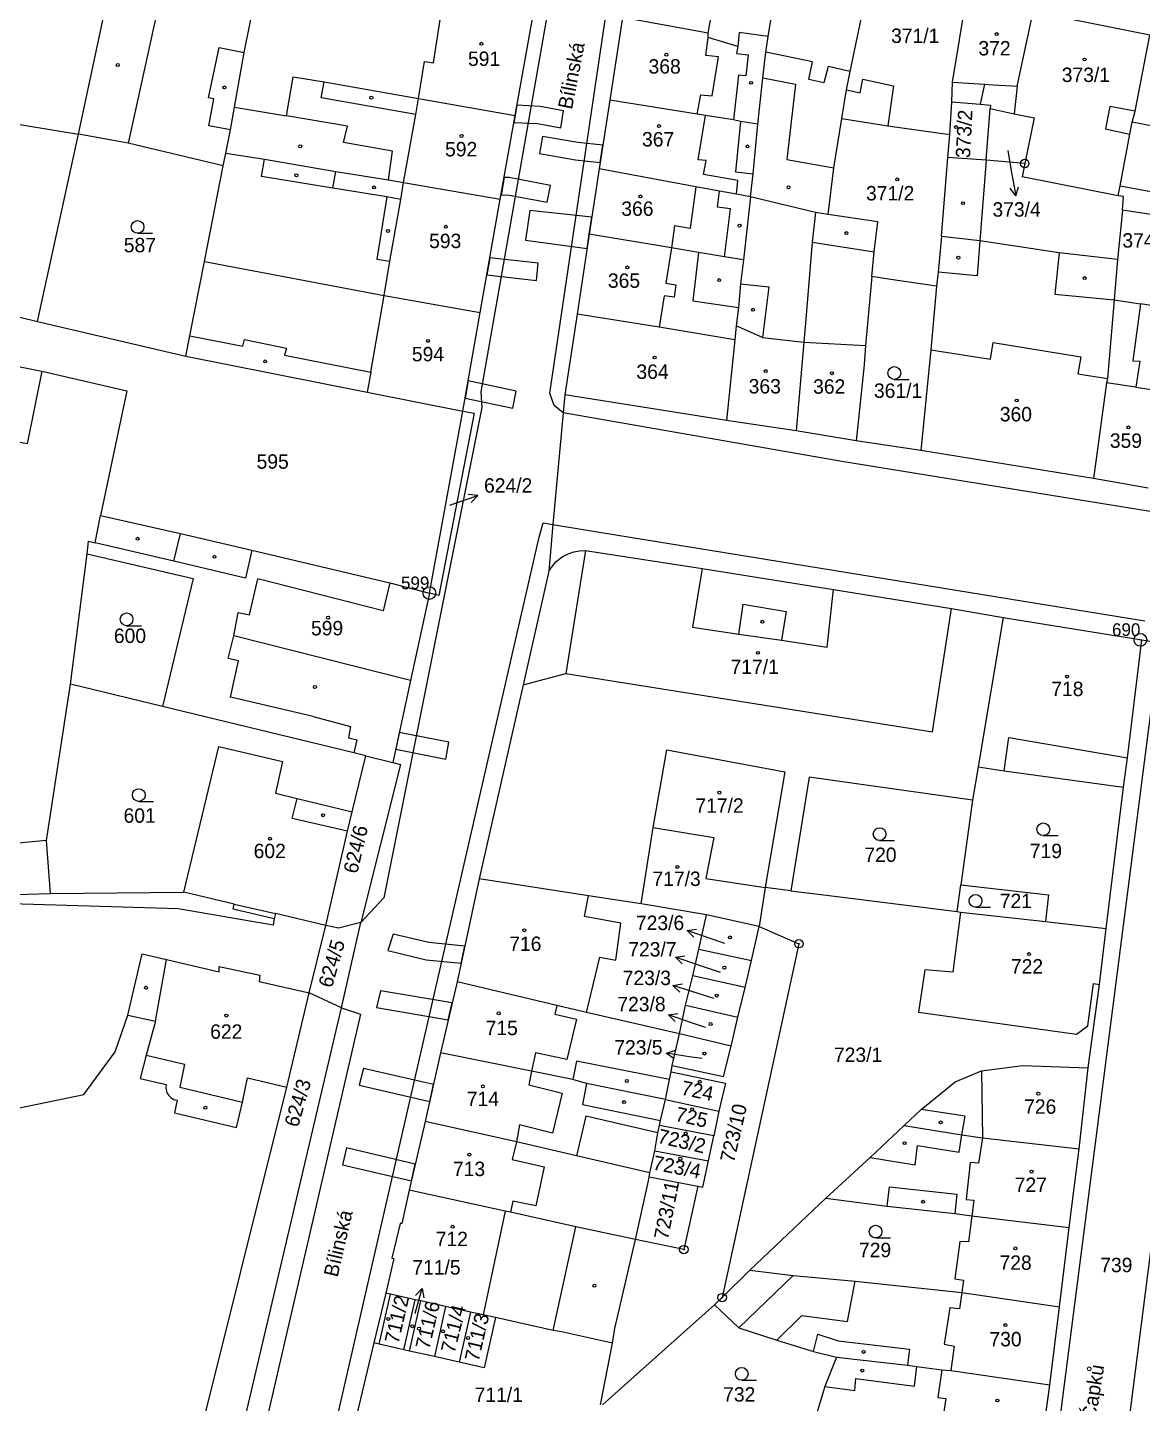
# Model space of a CAD drawing. Extents: x -784124 to -780570, y -980818 to -976926.
# Drawn here: x -782063.3 to -781931.9, y -979933.2 to -979771 of the extents above; entities that cross this region are included whole.
import ezdxf
from ezdxf.enums import TextEntityAlignment as Align

# ---------------------------------------------------------------- set-up
doc = ezdxf.new("R2010")
doc.units = 0
doc.header["$LTSCALE"] = 3.138375
doc.header["$MEASUREMENT"] = 0
doc.linetypes.add('0_051C', pattern=[0])
for name, color, linetype in [('1008', 1, 'CONTINUOUS'), ('101', 1, 'CONTINUOUS'), ('1016', 1, 'CONTINUOUS'), ('1029', 1, 'CONTINUOUS'), ('105', 1, 'CONTINUOUS'), ('18', 1, 'CONTINUOUS'), ('21800', 1, 'CONTINUOUS'), ('21900', 1, 'CONTINUOUS'), ('21999', 1, 'CONTINUOUS'), ('23700', 1, 'CONTINUOUS'), ('304', 1, 'CONTINUOUS'), ('402', 1, 'CONTINUOUS'), ('404', 1, 'CONTINUOUS')]:
    doc.layers.add(name, color=color, linetype=linetype)

# ---------------------------------------------------------------- blocks, each defined once
blk = doc.blocks.new('4_02$0')
at = {"layer": '404', "color": 255, "linetype": 'Continuous'}
blk.add_circle((-0.01, 0), 0.175, dxfattribs=at)
blk = doc.blocks.new('1029$1')
at = {"layer": '1029', "color": 6, "linetype": 'Continuous'}
for p, q in [((0, 3), (-0.5, 2)), ((0, 0), (0, 3)), ((0, 3), (0.5, 2))]:
    blk.add_line(p, q, dxfattribs=at)
blk = doc.blocks.new('3_04$3')
at = {"layer": '304', "color": 255, "linetype": 'Continuous'}
blk.add_line((0.01, 0), (1.76, 0), dxfattribs=at)
blk.add_circle((0.01, 0.75), 0.75, dxfattribs=at)
blk = doc.blocks.new('1_01$18')
at = {"layer": '101', "color": 3, "linetype": 'Continuous'}
for radius in [0.75, 0.03]:
    blk.add_circle((0, 0), radius, dxfattribs=at)
blk = doc.blocks.new('1_05$19')
at = {"layer": '105', "color": 3, "linetype": 'Continuous'}
for radius in [0.5, 0.0303]:
    blk.add_circle((0, 0), radius, dxfattribs=at)

msp = doc.modelspace()

# ---------------------------------------------------------------- linework, layer by layer
at = {"layer": '1029', "color": 255, "linetype": 'Continuous'}
for p, q in [((-781947.73, -979785.51), (-781947.32, -979787.92)), ((-782013.49, -979827.33), (-782013.04, -979827.18)), ((-781981.07, -979879), (-781982.68, -979878.43)), ((-781981.61, -979882.41), (-781984.05, -979881.58)), ((-781982.39, -979885.48), (-781984.34, -979884.85)), ((-781983.35, -979888.9), (-781984.89, -979888.37)), ((-781983.77, -979892.56), (-781985.01, -979892.37)), ((-782017.6, -979922.58), (-782017.59, -979922.54))]:
    msp.add_line(p, q, dxfattribs=at)
at = {"layer": '21800', "color": 255, "linetype": 'Continuous'}
for p, q in [((-781999.33, -979754.08), (-782009.83, -979813.95)), ((-782001.69, -979814.11), (-781993.51, -979758.87)), ((-782047.63, -979767.46), (-782051.4, -979784.67)), ((-782015.42, -979775.19), (-782014.27, -979767.79)), ((-781983.03, -979771.7), (-781982.42, -979768.2)), ((-782041.93, -979779.32), (-782040.67, -979773.4)), ((-782040.67, -979773.4), (-782037.73, -979773.99)), ((-781983.31, -979774.32), (-781983.03, -979772.2)), ((-781979.54, -979773.26), (-781979.71, -979774.09)), ((-782017.19, -979779.41), (-782016.47, -979775.03)), ((-782016.47, -979775.03), (-782015.42, -979775.19)), ((-781981.83, -979774.49), (-781983.31, -979774.32)), ((-781982.58, -979779.07), (-781981.83, -979774.49)), ((-781979.71, -979774.09), (-781978.32, -979774.26)), ((-781978.32, -979774.26), (-781978.61, -979776.72)), ((-781970.76, -979775.06), (-781976.25, -979773.92)), ((-781971.19, -979777.16), (-781970.76, -979775.06)), ((-781979.48, -979776.65), (-781980.07, -979781.9)), ((-781978.61, -979776.72), (-781979.48, -979776.65)), ((-781976.61, -979776.95), (-781972.75, -979777.71)), ((-781968.91, -979775.63), (-781969.4, -979777.55)), ((-781966.33, -979776.21), (-781968.91, -979775.63)), ((-782028.66, -979779.31), (-782028.3, -979777.43)), ((-781972.75, -979777.71), (-781973.79, -979786.57)), ((-781969.4, -979777.55), (-781971.19, -979777.16)), ((-781966.76, -979778.38), (-781965.14, -979778.73)), ((-781965.14, -979778.73), (-781964.8, -979777.11)), ((-781964.8, -979777.11), (-781961.19, -979777.89)), ((-781961.19, -979777.89), (-781961.86, -979782.61)), ((-781950.48, -979777.72), (-781950.99, -979780.08)), ((-782041.29, -979779.45), (-782041.93, -979779.32)), ((-782041.89, -979782.6), (-782041.29, -979779.45)), ((-782017.49, -979781.29), (-782028.66, -979779.31)), ((-782017.49, -979781.29), (-782017.19, -979779.41)), ((-781984.35, -979781.23), (-781983.92, -979778.96)), ((-781983.92, -979778.96), (-781982.58, -979779.07)), ((-781954.34, -979779.78), (-781950.99, -979780.08)), ((-781950.99, -979780.08), (-781949.79, -979780.19)), ((-781949.79, -979780.19), (-781949.82, -979780.59)), ((-782025.53, -979782.66), (-782032.75, -979781.45)), ((-782018.95, -979789.31), (-782017.49, -979781.29)), ((-781984.22, -979786.62), (-781983.34, -979781.4)), ((-781935.71, -979780.33), (-781936.24, -979782.96)), ((-781932.74, -979780.89), (-781935.71, -979780.33)), ((-782039.35, -979783.07), (-782041.89, -979782.6)), ((-782026, -979784.6), (-782025.53, -979782.66)), ((-781979.22, -979782.09), (-781979.82, -979788.04)), ((-781936.24, -979782.96), (-781933.35, -979783.6)), ((-781929.43, -979782.91), (-781933.06, -979782.19)), ((-782020.24, -979785.59), (-782026, -979784.6)), ((-782035.68, -979788.57), (-782035.33, -979786.55)), ((-782020.72, -979788.98), (-782020.24, -979785.59)), ((-781983.3, -979786.71), (-781984.22, -979786.62)), ((-781983.58, -979788.35), (-781983.3, -979786.71)), ((-781973.79, -979786.57), (-781968.23, -979787.57)), ((-781950.3, -979786.68), (-781951.04, -979796.16)), ((-782027.29, -979789.97), (-782026.94, -979787.98)), ((-781979.82, -979788.04), (-781977.76, -979788.27)), ((-781945.74, -979787.05), (-781946.06, -979788.61)), ((-782027.29, -979789.97), (-782035.68, -979788.57)), ((-782019.27, -979791.28), (-782018.95, -979789.31)), ((-781984.48, -979789.81), (-781985.17, -979794.71)), ((-781979.54, -979789.05), (-781983.58, -979788.35)), ((-781979.69, -979790.68), (-781979.54, -979789.05)), ((-781934.73, -979790.85), (-781946.06, -979788.61)), ((-782020.9, -979791), (-782027.29, -979789.97)), ((-782020.9, -979791), (-782022.1, -979798.32)), ((-782019.27, -979791.28), (-782020.9, -979791)), ((-782020.54, -979798.57), (-782019.27, -979791.28)), ((-781981.96, -979792.2), (-781981.7, -979790.32)), ((-781980.41, -979792.38), (-781981.96, -979792.2)), ((-781981.12, -979798.05), (-781980.41, -979792.38)), ((-781987.01, -979794.39), (-781987.37, -979797.01)), ((-781985.17, -979794.71), (-781987.01, -979794.39)), ((-781970.77, -979796.34), (-781963.47, -979797.46)), ((-781951.04, -979796.16), (-781951.34, -979800.3)), ((-781987.37, -979797.01), (-781988.05, -979801.17)), ((-781984.17, -979797.53), (-781984.87, -979803.23)), ((-781941.7, -979797.58), (-781942.19, -979802.44)), ((-782022.1, -979798.32), (-782020.54, -979798.57)), ((-782021.24, -979802.62), (-782020.54, -979798.57)), ((-781988.05, -979801.17), (-781986.85, -979801.34)), ((-781979.25, -979801.25), (-781975.89, -979801.59)), ((-781951.34, -979800.3), (-781955.94, -979799.85)), ((-782022.79, -979811.66), (-782021.24, -979802.62)), ((-781988.25, -979802.64), (-781988.8, -979806.36)), ((-781987.07, -979802.8), (-781988.25, -979802.64)), ((-781986.85, -979801.34), (-781987.07, -979802.8)), ((-781975.89, -979801.59), (-781976.63, -979807.56)), ((-781942.19, -979802.44), (-781935.19, -979803.12)), ((-781984.87, -979803.23), (-781979.49, -979804.02)), ((-781935.19, -979803.12), (-781932.09, -979803.6)), ((-781932.09, -979803.6), (-781932.99, -979810.3)), ((-781928.24, -979804.21), (-781932.09, -979803.6)), ((-782044.14, -979807.38), (-782037.87, -979808.6)), ((-781976.63, -979807.56), (-781979.75, -979806.2)), ((-781976.63, -979807.56), (-781971.79, -979808.11)), ((-782037.87, -979808.6), (-782037.69, -979807.8)), ((-782037.69, -979807.8), (-782032.72, -979808.81)), ((-782032.72, -979808.81), (-782032.97, -979809.63)), ((-781971.79, -979808.11), (-781964.52, -979808.51)), ((-781956.81, -979809.03), (-781949.77, -979810.11)), ((-781949.77, -979810.11), (-781949.46, -979808.16)), ((-781949.46, -979808.16), (-781939.11, -979809.85)), ((-782032.97, -979809.63), (-782022.79, -979811.66)), ((-781939.11, -979809.85), (-781939.47, -979811.86)), ((-781932.99, -979810.3), (-781932.19, -979810.35)), ((-781932.19, -979810.35), (-781932.66, -979813.42)), ((-782061.58, -979811.52), (-782051.55, -979813.84)), ((-782022.79, -979811.66), (-782023.22, -979814.02)), ((-781939.47, -979811.86), (-781936, -979812.41)), ((-782051.55, -979813.84), (-782054.64, -979828.55)), ((-782009.83, -979813.95), (-782009.73, -979815.81)), ((-782001.21, -979815.58), (-782001.69, -979814.11)), ((-781932.66, -979813.42), (-781936.11, -979812.9)), ((-781932.66, -979813.42), (-781929.52, -979813.9)), ((-782009.73, -979815.81), (-782021.26, -979873.62)), ((-782000.15, -979816.45), (-782001.21, -979815.58)), ((-781967.3, -979822.18), (-782000.15, -979816.45)), ((-781924.11, -979829.18), (-781967.3, -979822.18)), ((-782002.95, -979831.11), (-782002.49, -979829.4)), ((-782002.49, -979829.4), (-782001.37, -979829.61)), ((-782001.37, -979829.61), (-781997.06, -979830.33)), ((-781997.06, -979830.33), (-781931.58, -979840.97)), ((-782046.03, -979833.92), (-782055.3, -979831.75)), ((-782046.03, -979833.92), (-782045.24, -979830.66)), ((-782028.89, -979944.18), (-782002.95, -979831.11)), ((-782036.82, -979832.64), (-782037.57, -979835.92)), ((-781997.51, -979832.66), (-781999.81, -979847.15)), ((-782037.57, -979835.92), (-782046.03, -979833.92)), ((-781983.76, -979834.8), (-781984.89, -979841.7)), ((-782037.1, -979840.26), (-782036.12, -979836)), ((-782021.34, -979839.79), (-782036.12, -979836)), ((-782020.55, -979836.47), (-782021.34, -979839.79)), ((-781969.03, -979844.08), (-781968.29, -979837.27)), ((-782038.96, -979842.74), (-782038.44, -979839.96)), ((-782038.44, -979839.96), (-782037.1, -979840.26)), ((-781979.42, -979842.53), (-781978.93, -979839.01)), ((-781978.93, -979839.01), (-781973.87, -979839.85)), ((-781973.87, -979839.85), (-781974.41, -979843.23)), ((-781956.6, -979854.04), (-781954.36, -979839.51)), ((-781984.89, -979841.7), (-781979.42, -979842.53)), ((-782039.6, -979845.39), (-782038.96, -979842.74)), ((-782018.14, -979848.01), (-782038.96, -979842.74)), ((-781979.42, -979842.53), (-781974.41, -979843.23)), ((-781974.41, -979843.23), (-781969.03, -979844.08)), ((-781929.87, -979843.55), (-781948.9, -979991.62)), ((-782038.41, -979845.66), (-782039.6, -979845.39)), ((-782039.32, -979849.96), (-782038.41, -979845.66)), ((-782004.83, -979848.51), (-781999.81, -979847.15)), ((-781999.81, -979847.15), (-781956.6, -979854.04)), ((-781922.29, -979847.39), (-781940.67, -979991.65)), ((-782029.6, -979852.25), (-782039.32, -979849.96)), ((-782029.6, -979852.25), (-782025.19, -979853.4)), ((-782025.19, -979853.4), (-782025.44, -979854.74)), ((-782025.44, -979854.74), (-782024.46, -979854.97)), ((-781948.16, -979858.64), (-781947.63, -979854.72)), ((-781947.63, -979854.72), (-781933.64, -979857.11)), ((-782024.46, -979854.97), (-782024.79, -979856.5)), ((-782032.06, -979864.25), (-782031.48, -979861.89)), ((-782025.53, -979865.74), (-782032.06, -979864.25)), ((-782060.53, -979873.09), (-782044.83, -979872.93)), ((-782021.26, -979873.62), (-782023.96, -979876.52)), ((-781997.6, -979875.79), (-781997.15, -979873.37)), ((-782038.89, -979874.36), (-782034.03, -979875.46)), ((-781993.32, -979876.59), (-781997.6, -979875.79)), ((-781993.91, -979880.94), (-781993.32, -979876.59)), ((-781997.37, -979887.14), (-781995.83, -979880.6)), ((-781995.83, -979880.6), (-781993.91, -979880.94)), ((-782048.18, -979888.16), (-782046.87, -979880.87)), ((-782026.26, -979886.56), (-782024.03, -979887.31)), ((-782000.87, -979886.3), (-782001.12, -979887.32)), ((-782024.03, -979887.31), (-782035.06, -979935.01)), ((-782001.12, -979887.32), (-781998.58, -979887.91)), ((-781998.58, -979887.91), (-781999.72, -979892.67)), ((-782003.39, -979891.88), (-782003.85, -979894.05)), ((-781999.72, -979892.67), (-782003.39, -979891.88)), ((-782049.28, -979892.15), (-782044.74, -979893.2)), ((-782044.74, -979893.2), (-782045.31, -979895.93)), ((-781998.55, -979892.86), (-781999.01, -979895.02)), ((-781987.59, -979895), (-781998.55, -979892.86)), ((-782003.85, -979894.05), (-782004.16, -979895.63)), ((-781950.82, -979894), (-781950.73, -979901.9)), ((-782045.31, -979895.93), (-782037.92, -979897.69)), ((-782004.16, -979895.63), (-782000.24, -979896.63)), ((-782000.24, -979896.63), (-782001.4, -979901.35)), ((-781997.39, -979895.47), (-781997.86, -979897.95)), ((-781997.86, -979897.95), (-781988.67, -979899.84)), ((-781952.77, -979899.34), (-781957.96, -979898.55)), ((-781997.45, -979899.32), (-781998.58, -979904.02)), ((-781988.96, -979901.32), (-781997.45, -979899.32)), ((-781953.16, -979901.53), (-781952.77, -979899.34)), ((-782005.26, -979900.38), (-782005.64, -979902.35)), ((-782001.4, -979901.35), (-782005.26, -979900.38)), ((-781953.48, -979903.58), (-781953.16, -979901.53)), ((-782005.64, -979902.35), (-782006.14, -979904.44)), ((-781958.65, -979905.07), (-781958.38, -979902.79)), ((-781958.38, -979902.79), (-781953.48, -979903.58)), ((-781950.73, -979901.9), (-781951.17, -979904.89)), ((-782006.14, -979904.44), (-782002.36, -979905.3)), ((-781963.94, -979904.2), (-781958.65, -979905.07)), ((-781952.18, -979904.8), (-781952.63, -979909.15)), ((-781951.17, -979904.89), (-781952.18, -979904.8)), ((-782002.36, -979905.3), (-782003.36, -979909.91)), ((-781961.97, -979909.95), (-781961.67, -979907.68)), ((-781961.67, -979907.68), (-781953.73, -979908.52)), ((-782006.07, -979909.34), (-782006.35, -979910.67)), ((-782003.36, -979909.91), (-782006.07, -979909.34)), ((-781953.73, -979908.52), (-781953.99, -979910.8)), ((-781952.63, -979909.15), (-781951.72, -979909.25)), ((-781951.72, -979909.25), (-781951.99, -979911.07)), ((-782006.97, -979910.54), (-782009.55, -979922.76)), ((-782001.32, -979924.6), (-781998.65, -979912.38)), ((-781973.03, -979918.1), (-781979.44, -979924.3)), ((-781966.61, -979923.53), (-781965.74, -979918.77)), ((-782021.82, -979926.23), (-782020.5, -979920.32)), ((-781953.15, -979920.13), (-781953.44, -979922.04)), ((-781974.97, -979925.74), (-781972.01, -979922.84)), ((-781972.01, -979922.84), (-781966.61, -979923.53)), ((-781954.57, -979921.94), (-781955.22, -979926.23)), ((-781953.44, -979922.04), (-781954.57, -979921.94)), ((-781970.63, -979927.08), (-781970.11, -979925.02)), ((-781970.11, -979925.02), (-781967.71, -979925.83)), ((-781967.71, -979925.83), (-781959.31, -979926.79)), ((-781959.31, -979926.79), (-781959.57, -979928.67)), ((-781955.22, -979926.23), (-781954.06, -979926.43)), ((-781954.06, -979926.43), (-781954.44, -979929.31)), ((-781958.73, -979931.15), (-781958.44, -979928.85)), ((-781955.5, -979929.22), (-781955.99, -979932.5)), ((-781965.78, -979931.67), (-781965.65, -979930.27)), ((-781965.65, -979930.27), (-781958.73, -979931.15)), ((-781969.29, -979931.22), (-781965.78, -979931.67)), ((-781955.99, -979932.5), (-781955.04, -979932.63)), ((-781955.04, -979932.63), (-781955.89, -979938.22))]:
    msp.add_line(p, q, dxfattribs=at)
at = {"layer": '21900', "color": 3, "linetype": 'Continuous'}
for p, q in [((-781954.24, -979777.49), (-781952.6, -979767.38)), ((-782005.79, -979781.38), (-782003.66, -979769.55)), ((-781993.16, -979769.84), (-781994.65, -979779.6)), ((-781946.62, -979777.95), (-781944.75, -979769.2)), ((-781931.01, -979771.92), (-781944.75, -979769.2)), ((-781954.24, -979777.49), (-781950.48, -979777.72)), ((-781947.25, -979777.91), (-781946.62, -979777.95)), ((-781946.62, -979777.95), (-781946.97, -979781.19)), ((-781994.65, -979779.6), (-781995.88, -979787.69)), ((-782007.54, -979791.26), (-782005.79, -979781.38)), ((-781950.3, -979786.68), (-781949.82, -979780.59)), ((-781949.82, -979780.59), (-781946.97, -979781.19)), ((-782067.7, -979781.88), (-782057.23, -979783.6)), ((-782062.07, -979805.66), (-782057.23, -979783.6)), ((-781954.79, -979786.33), (-781954.57, -979783.63)), ((-782040.21, -979787.34), (-782039.9, -979785.84)), ((-781955.55, -979795.67), (-781954.79, -979786.33)), ((-781950.3, -979786.68), (-781954.79, -979786.33)), ((-781945.74, -979787.05), (-781950.3, -979786.68)), ((-782042.38, -979798.62), (-782040.21, -979787.34)), ((-781995.88, -979787.69), (-781997.05, -979795.38)), ((-782009.9, -979804.61), (-782007.54, -979791.26)), ((-781978.06, -979790.97), (-781978.89, -979798.41)), ((-781970.4, -979792.85), (-781978.06, -979790.97)), ((-781968.92, -979793.07), (-781970.4, -979792.85)), ((-781934.21, -979792.54), (-781934.81, -979798.39)), ((-781928.24, -979793.46), (-781934.21, -979792.54)), ((-781997.05, -979795.38), (-781998.48, -979804.83)), ((-782021.24, -979802.62), (-782009.9, -979804.61)), ((-782062.07, -979805.66), (-782044.58, -979809.76)), ((-782011.96, -979816.23), (-782009.9, -979804.61)), ((-781998.48, -979804.83), (-781999.92, -979814.34)), ((-781979.89, -979807.82), (-781980.9, -979817.34)), ((-781980.9, -979817.34), (-781999.92, -979814.34)), ((-782015.9, -979837.69), (-782011.96, -979816.23)), ((-781972.66, -979818.58), (-781980.9, -979817.34)), ((-781965.61, -979819.75), (-781972.66, -979818.58)), ((-781957.97, -979820.9), (-781965.61, -979819.75)), ((-781937.65, -979824.2), (-781957.97, -979820.9)), ((-781931.19, -979825.32), (-781937.65, -979824.2)), ((-782058.21, -979848.43), (-782056.24, -979833.07)), ((-781954.36, -979839.51), (-781948.29, -979840.56)), ((-781948.29, -979840.56), (-781951.22, -979858.15)), ((-781948.29, -979840.56), (-781931.95, -979843.19)), ((-782061.02, -979866.86), (-782058.21, -979848.43)), ((-782047.36, -979851.05), (-782058.21, -979848.43)), ((-782025.01, -979863.48), (-782023.39, -979856.86)), ((-782023.39, -979856.86), (-782020.19, -979857.66)), ((-781951.22, -979858.15), (-781951.88, -979862.09)), ((-781936.13, -979877.21), (-781934.1, -979860.57)), ((-781951.88, -979862.09), (-781953.26, -979872.09)), ((-781990.96, -979874.32), (-781989.53, -979865.32)), ((-782010.05, -979871.38), (-782012.62, -979883.5)), ((-781997.15, -979873.37), (-782010.05, -979871.38)), ((-781976.31, -979872.39), (-781977.03, -979876.97)), ((-781973.29, -979872.77), (-781976.31, -979872.39)), ((-781953.71, -979875.2), (-781953.26, -979872.09)), ((-781990.96, -979874.32), (-781997.15, -979873.37)), ((-781983.24, -979875.62), (-781990.96, -979874.32)), ((-781984.16, -979879.67), (-781983.24, -979875.62)), ((-781977.03, -979876.97), (-781983.24, -979875.62)), ((-781953.71, -979875.2), (-781953.31, -979875.28)), ((-781953.31, -979875.28), (-781943.29, -979876.41)), ((-782030.05, -979884.79), (-782028.1, -979876.86)), ((-781977.95, -979880.99), (-781977.03, -979876.97)), ((-781977.03, -979876.97), (-781972.35, -979879.01)), ((-781943.29, -979876.41), (-781936.13, -979877.21)), ((-781936.92, -979883.82), (-781936.13, -979877.21)), ((-781972.35, -979879.01), (-781981.4, -979920.72)), ((-781984.86, -979882.8), (-781984.16, -979879.67)), ((-781984.16, -979879.67), (-781977.95, -979880.99)), ((-781978.7, -979884.18), (-781977.95, -979880.99)), ((-782012.62, -979883.5), (-782014.57, -979891.87)), ((-781985.7, -979886.27), (-781984.86, -979882.8)), ((-781978.7, -979884.18), (-781984.86, -979882.8)), ((-781938.26, -979893.63), (-781936.92, -979883.82)), ((-782032.7, -979895.92), (-782030.05, -979884.79)), ((-782026.26, -979886.56), (-782030.05, -979884.79)), ((-781979.56, -979887.68), (-781978.7, -979884.18)), ((-781986.44, -979889.64), (-781985.7, -979886.27)), ((-781985.7, -979886.27), (-781979.56, -979887.68)), ((-781980.35, -979891.08), (-781979.56, -979887.68)), ((-781987.3, -979893.35), (-781986.44, -979889.64)), ((-781980.35, -979891.08), (-781986.44, -979889.64)), ((-782014.57, -979891.87), (-782016.39, -979899.95)), ((-781987.41, -979894.12), (-781987.3, -979893.35)), ((-781939.34, -979903.2), (-781938.26, -979893.63)), ((-781988.07, -979897.37), (-781981.77, -979898.73)), ((-782016.39, -979899.95), (-782018.27, -979908.05)), ((-781981.77, -979898.73), (-781982.39, -979901.65)), ((-781982.39, -979901.65), (-781988.78, -979900.44)), ((-781983, -979904.6), (-781982.39, -979901.65)), ((-781989.9, -979906.03), (-781989.33, -979903.43)), ((-781989.33, -979903.43), (-781983, -979904.6)), ((-781940.49, -979912.46), (-781939.34, -979903.2)), ((-781989.98, -979906.47), (-781989.9, -979906.03)), ((-781989.98, -979906.47), (-781984.28, -979907.6)), ((-781984.28, -979907.6), (-781985.91, -979915.07)), ((-781978.13, -979917.48), (-781969.17, -979909.02)), ((-781951.99, -979911.07), (-781940.49, -979912.46)), ((-781941.66, -979921.8), (-781940.49, -979912.46)), ((-781985.91, -979915.07), (-781991.61, -979913.86)), ((-781981.4, -979920.72), (-781978.13, -979917.48)), ((-782021.04, -979920.2), (-782022.44, -979926.04)), ((-782020.5, -979920.32), (-782021.04, -979920.2)), ((-782017.57, -979920.97), (-782020.5, -979920.32)), ((-782018.89, -979926.88), (-782017.57, -979920.97)), ((-782018.23, -979927.03), (-782016.91, -979921.12)), ((-782016.91, -979921.12), (-782017.57, -979920.97)), ((-782013.98, -979921.77), (-782016.91, -979921.12)), ((-781982.28, -979921.59), (-781981.4, -979920.72)), ((-781953.15, -979920.13), (-781941.66, -979921.8)), ((-782013.98, -979921.77), (-782015.3, -979927.68)), ((-782011.05, -979922.43), (-782013.98, -979921.77)), ((-782011.05, -979922.43), (-782012.37, -979928.33)), ((-781995.48, -979933.35), (-781982.28, -979921.59)), ((-781942.8, -979931.02), (-781941.66, -979921.8)), ((-782008.12, -979923.08), (-782009.44, -979928.99)), ((-782022.44, -979926.04), (-782025.07, -979936.98)), ((-782021.82, -979926.23), (-782022.44, -979926.04)), ((-781995.75, -979933.35), (-781994.3, -979926.09)), ((-782018.89, -979926.88), (-782021.82, -979926.23)), ((-782018.23, -979927.03), (-782018.89, -979926.88)), ((-782015.3, -979927.68), (-782018.23, -979927.03)), ((-782012.37, -979928.33), (-782015.3, -979927.68)), ((-782009.44, -979928.99), (-782012.37, -979928.33)), ((-781944.02, -979940.03), (-781942.8, -979931.02))]:
    msp.add_line(p, q, dxfattribs=at)
for points in [[(-782057.23, -979783.6), (-782053.56, -979766.27), (-782053.08, -979763.75), (-782051.66, -979757.27), (-782051.21, -979754.84), (-782049.25, -979744.75)], [(-781975.98, -979772.08), (-781975.54, -979769.46), (-781974.4, -979762.24)], [(-782038.88, -979780.42), (-782037.73, -979773.99), (-782035.7, -979763.85)], [(-781967.29, -979781.74), (-781966.76, -979778.38), (-781966.33, -979776.21), (-781963.92, -979764.73)], [(-781975.98, -979772.08), (-781979.38, -979771.6), (-781979.54, -979773.26), (-781983.03, -979772.2), (-781983.03, -979771.7), (-781993.16, -979769.84)], [(-781977.21, -979782.41), (-781976.61, -979776.95), (-781976.25, -979773.92), (-781975.98, -979772.08)], [(-781934.51, -979789.69), (-781933.35, -979783.6), (-781933.06, -979782.19), (-781932.74, -979780.89), (-781931.01, -979771.92)], [(-782038.88, -979780.42), (-782032.75, -979781.45), (-782031.96, -979776.83), (-782028.3, -979777.43), (-782017.19, -979779.41), (-782005.79, -979781.38)], [(-781954.57, -979783.63), (-781954.34, -979779.78), (-781954.24, -979777.49)], [(-781950.48, -979777.72), (-781949.51, -979777.78), (-781947.25, -979777.91)], [(-781977.21, -979782.41), (-781979.22, -979782.09), (-781980.07, -979781.9), (-781983.34, -979781.4), (-781984.35, -979781.23), (-781994.65, -979779.6)], [(-782039.9, -979785.84), (-782039.35, -979783.07), (-782038.88, -979780.42)], [(-781968.92, -979793.07), (-781968.23, -979787.57), (-781967.29, -979781.74)], [(-781967.29, -979781.74), (-781961.86, -979782.61), (-781954.57, -979783.63)], [(-781946.97, -979781.19), (-781944.62, -979781.66), (-781945.74, -979787.05)], [(-781978.06, -979790.97), (-781977.76, -979788.27), (-781977.21, -979782.41)], [(-782040.21, -979787.34), (-782051.4, -979784.67), (-782057.23, -979783.6)], [(-782039.9, -979785.84), (-782035.33, -979786.55), (-782026.94, -979787.98), (-782020.72, -979788.98), (-782018.95, -979789.31), (-782007.54, -979791.26)], [(-781978.06, -979790.97), (-781979.69, -979790.68), (-781981.7, -979790.32), (-781984.48, -979789.81), (-781995.88, -979787.69)], [(-781934.21, -979792.54), (-781934.09, -979790.95), (-781934.73, -979790.85), (-781934.51, -979789.69)], [(-781970.4, -979792.85), (-781970.77, -979796.34), (-781971.52, -979805.39), (-781971.79, -979808.11), (-781972.66, -979818.58)], [(-781963.75, -979800.37), (-781963.47, -979797.46), (-781963.05, -979793.95), (-781968.92, -979793.07)], [(-781978.89, -979798.41), (-781981.12, -979798.05), (-781984.17, -979797.53), (-781987.37, -979797.01), (-781997.05, -979795.38)], [(-781955.55, -979795.67), (-781955.94, -979799.85), (-781956.14, -979801.53)], [(-781934.81, -979798.39), (-781941.7, -979797.58), (-781951.04, -979796.16), (-781955.55, -979795.67)], [(-782061.02, -979866.86), (-782073.11, -979867.99), (-782085.24, -979867.6), (-782096.23, -979852.83), (-782097.01, -979807.64), (-782094.8, -979806.83), (-782095.25, -979800.48), (-782094.42, -979797.52)], [(-782044.58, -979809.76), (-782044.14, -979807.38), (-782042.38, -979798.62)], [(-781978.89, -979798.41), (-781979.25, -979801.25), (-781979.49, -979804.02), (-781979.75, -979806.2), (-781979.89, -979807.82)], [(-781934.81, -979798.39), (-781935.19, -979803.12), (-781936, -979812.41), (-781936.11, -979812.9), (-781937.65, -979824.2)], [(-782085.41, -979799.98), (-782083.89, -979800.32), (-782062.07, -979805.66)], [(-781963.75, -979800.37), (-781964.52, -979808.51), (-781964.67, -979810.79), (-781965.61, -979819.75)], [(-781956.14, -979801.53), (-781961.8, -979800.69), (-781963.75, -979800.37)], [(-781956.14, -979801.53), (-781956.81, -979809.03), (-781957.97, -979820.9)], [(-781979.89, -979807.82), (-781988.8, -979806.36), (-781998.48, -979804.83)], [(-782061.58, -979811.52), (-782063.31, -979820.1), (-782080.3, -979816.88), (-782078.72, -979808.33), (-782075.53, -979808.86), (-782075.94, -979810.76), (-782065.24, -979812.78), (-782064.9, -979810.85), (-782061.58, -979811.52)], [(-782044.58, -979809.76), (-782023.22, -979814.02), (-782011.96, -979816.23)], [(-781999.92, -979814.34), (-782000.15, -979816.45), (-782001.37, -979829.61), (-782001.83, -979835.12)], [(-782056.24, -979833.07), (-782056.05, -979831.58), (-782055.3, -979831.75), (-782054.64, -979828.55), (-782045.24, -979830.66), (-782036.82, -979832.64), (-782020.55, -979836.47), (-782015.9, -979837.69)], [(-782001.83, -979835.12), (-782001.445, -979834.54), (-782000.982, -979834.022), (-782000.449, -979833.575), (-782000.16, -979833.382), (-781999.544, -979833.059), (-781998.887, -979832.829), (-781998.205, -979832.695), (-781997.51, -979832.66)], [(-781997.51, -979832.66), (-781983.76, -979834.8), (-781968.29, -979837.27), (-781954.36, -979839.51)], [(-782001.83, -979835.12), (-782004.83, -979848.51), (-782010.05, -979871.38)], [(-782015.9, -979837.69), (-782018.14, -979848.01), (-782020.19, -979857.66)], [(-781934.1, -979860.57), (-781933.64, -979857.11), (-781931.95, -979843.19)], [(-781931.95, -979843.19), (-781929.87, -979843.55), (-781922.08, -979844.97), (-781920.23, -979845.26)], [(-782023.39, -979856.86), (-782024.79, -979856.5), (-782047.36, -979851.05)], [(-782034.18, -979876.09), (-782039.02, -979874.95), (-782038.89, -979874.36), (-782044.83, -979872.93), (-782040.7, -979855.76), (-782033.2, -979857.55), (-782034.05, -979861.26), (-782031.48, -979861.89), (-782025.01, -979863.48)], [(-781989.53, -979865.32), (-781987.92, -979856.18), (-781974.03, -979858.74), (-781976.31, -979872.39)], [(-781951.88, -979862.09), (-781971.13, -979859.39), (-781973.29, -979872.77)], [(-781951.22, -979858.15), (-781948.16, -979858.64), (-781934.1, -979860.57)], [(-782028.1, -979876.86), (-782025.53, -979865.74), (-782025.01, -979863.48)], [(-781989.53, -979865.32), (-781982.38, -979866.48), (-781983.31, -979871.32), (-781976.31, -979872.39)], [(-782034.18, -979876.09), (-782034.3, -979876.84), (-782045.52, -979874.91), (-782065.18, -979874.3), (-782066.01, -979873.24), (-782060.53, -979873.09), (-782061.02, -979866.86)], [(-781973.29, -979872.77), (-781968.49, -979873.38), (-781953.71, -979875.2)], [(-782028.1, -979876.86), (-782034.03, -979875.46), (-782034.18, -979876.09)], [(-781953.31, -979875.28), (-781954.23, -979882.35), (-781957.52, -979882.08), (-781958.26, -979887.1), (-781939.64, -979889.66), (-781938.29, -979888.71), (-781937.62, -979883.72), (-781936.92, -979883.82)], [(-782023.96, -979876.52), (-782026.6, -979877.18), (-782028.1, -979876.86)], [(-782051.43, -979887.43), (-782049.76, -979880.22), (-782046.87, -979880.87), (-782040.68, -979882.33), (-782040.66, -979881.7), (-782035.87, -979882.73), (-782035.97, -979883.47), (-782030.05, -979884.79)], [(-781986.44, -979889.64), (-781997.37, -979887.14), (-782000.87, -979886.3), (-782012.62, -979883.5)], [(-782078.21, -979886.61), (-782077.39, -979891.59), (-782068.59, -979899.25), (-782056.62, -979896.78), (-782052.92, -979891.76), (-782051.43, -979887.43)], [(-782051.43, -979887.43), (-782048.18, -979888.16), (-782049.28, -979892.15), (-782049.97, -979894.9), (-782046.9, -979895.62)], [(-781988.07, -979897.37), (-781997.39, -979895.47), (-781999.01, -979895.02), (-782003.85, -979894.05), (-782014.57, -979891.87)], [(-781987.3, -979893.35), (-781981.22, -979894.68), (-781980.35, -979891.08)], [(-781959.94, -979900.44), (-781957.96, -979898.55), (-781953.93, -979895.3), (-781950.82, -979894), (-781946, -979893.35), (-781938.26, -979893.63)], [(-782045.63, -979897.47), (-782045.92, -979898.94), (-782038.61, -979900.69), (-782037.92, -979897.69), (-782037.35, -979894.84), (-782032.7, -979895.92)], [(-781988.07, -979897.37), (-781987.59, -979895), (-781987.41, -979894.12)], [(-781987.41, -979894.12), (-781981.02, -979895.46), (-781981.77, -979898.73)], [(-782046.9, -979895.62), (-782046.942, -979896.006), (-782046.885, -979896.39), (-782046.819, -979896.574), (-782046.62, -979896.908), (-782046.343, -979897.179), (-782046.005, -979897.371), (-782045.63, -979897.47)], [(-782045.74, -979942.76), (-782043.5, -979939.22), (-782032.7, -979895.92)], [(-781988.78, -979900.44), (-781988.67, -979899.84), (-781988.07, -979897.37)], [(-781989.9, -979906.03), (-781998.58, -979904.02), (-782005.64, -979902.35), (-782016.39, -979899.95)], [(-781989.33, -979903.43), (-781988.96, -979901.32), (-781988.78, -979900.44)], [(-781969.17, -979909.02), (-781963.94, -979904.2), (-781959.94, -979900.44)], [(-781959.94, -979900.44), (-781953.16, -979901.53), (-781950.73, -979901.9), (-781939.34, -979903.2)], [(-781984.28, -979907.6), (-781983.69, -979907.72), (-781983, -979904.6)], [(-781991.61, -979913.86), (-781990.07, -979906.95), (-781989.98, -979906.47)], [(-782018.27, -979908.05), (-782019.15, -979911.97), (-782019.36, -979911.98), (-782020.34, -979916.06), (-782020.08, -979916.13), (-782021.04, -979920.2)], [(-781991.61, -979913.86), (-781998.65, -979912.38), (-782006.35, -979910.67), (-782006.97, -979910.54), (-782018.27, -979908.05)], [(-781969.17, -979909.02), (-781961.97, -979909.95), (-781953.99, -979910.8), (-781951.99, -979911.07)], [(-781951.99, -979911.07), (-781952.38, -979914.16), (-781953.4, -979914.1), (-781953.97, -979918.51), (-781952.95, -979918.65), (-781953.15, -979920.13)], [(-781994.3, -979926.09), (-781994.03, -979924.37), (-781991.61, -979913.86)], [(-781978.13, -979917.48), (-781973.03, -979918.1), (-781965.74, -979918.77), (-781953.15, -979920.13)], [(-782008.12, -979923.08), (-782009.55, -979922.76), (-782011.05, -979922.43)], [(-781982.28, -979921.59), (-781979.44, -979924.3), (-781974.97, -979925.74), (-781970.63, -979927.08), (-781967.93, -979927.74)], [(-781994.3, -979926.09), (-782000.31, -979924.77), (-782001.32, -979924.6), (-782008.12, -979923.08)], [(-781967.93, -979927.74), (-781969.29, -979931.22), (-781970.89, -979936.53)], [(-781967.93, -979927.74), (-781959.57, -979928.67), (-781958.44, -979928.85), (-781955.5, -979929.22), (-781954.44, -979929.31), (-781942.8, -979931.02)]]:
    msp.add_lwpolyline(points, dxfattribs=at)
at = {"layer": '21999', "color": 3, "linetype": 'Continuous'}
for p, q in [((-781934.51, -979789.69), (-781927.71, -979790.95)), ((-782042.38, -979798.62), (-782021.24, -979802.62)), ((-782026.26, -979886.56), (-782023.96, -979876.52))]:
    msp.add_line(p, q, dxfattribs=at)
for points in [[(-782011.96, -979816.23), (-782010.63, -979816.49), (-782014.79, -979837.98), (-782015.9, -979837.69)], [(-782056.24, -979833.07), (-782043.72, -979835.96), (-782047.36, -979851.05)], [(-782020.19, -979857.66), (-782019.31, -979857.88), (-782023.96, -979876.52)], [(-781953.26, -979872.09), (-781942.93, -979873.26), (-781943.29, -979876.41)], [(-782045.74, -979942.76), (-782040.27, -979941.65), (-782037.54, -979934.53), (-782026.26, -979886.56)]]:
    msp.add_lwpolyline(points, dxfattribs=at)
at = {"layer": '23700', "color": 255, "linetype": '0_051C'}
for points in [[(-782000.41, -979782.85), (-782000.1, -979780.84), (-782002.86, -979780.34), (-782005.58, -979780.19), (-782005.79, -979781.38), (-782005.94, -979782.24), (-782003.16, -979782.36), (-782000.41, -979782.85)], [(-781995.76, -979786.93), (-781995.46, -979784.91), (-781998.41, -979784.6), (-782002.56, -979783.86), (-782002.91, -979785.87), (-781998.69, -979786.62), (-781995.76, -979786.93)], [(-782001.64, -979789.63), (-782006.49, -979788.72), (-782007.09, -979788.71), (-782007.45, -979790.78), (-782006.71, -979790.76), (-782002.01, -979791.63), (-782001.64, -979789.63)], [(-781997.3, -979797.06), (-781997.05, -979795.38), (-781996.75, -979793.38), (-782004.08, -979792.58), (-782004.56, -979796.08), (-781997.3, -979797.06)], [(-782009.11, -979800.17), (-782003.28, -979800.84), (-782003.07, -979798.81), (-782008.76, -979798.16), (-782008.84, -979798.63), (-782009.11, -979800.17)], [(-782006.07, -979815.88), (-782005.69, -979813.87), (-782011.33, -979812.69), (-782011.69, -979814.7), (-782006.07, -979815.88)], [(-782019.44, -979854.11), (-782019.86, -979856.1), (-782013.96, -979857.27), (-782013.62, -979855.26), (-782019.44, -979854.11)], [(-782011.73, -979879.29), (-782015.95, -979878.89), (-782020.15, -979877.89), (-782020.79, -979879.82), (-782016.27, -979880.91), (-782012.15, -979881.3), (-782011.73, -979879.29)], [(-782013.2, -979886), (-782021.64, -979884.56), (-782022.12, -979886.55), (-782013.67, -979887.99), (-782013.2, -979886)], [(-782024.16, -979895.7), (-782015.86, -979897.61), (-782015.41, -979895.62), (-782023.68, -979893.73), (-782024.16, -979895.7)], [(-782018.02, -979906.96), (-782017.56, -979904.98), (-782025.68, -979903.08), (-782026.14, -979905.07), (-782018.02, -979906.96)]]:
    msp.add_lwpolyline(points, close=True, dxfattribs=at)

# ---------------------------------------------------------------- block references
at = {"layer": '101', "color": 0, "linetype": 'ByBlock'}
for p in [(-782015.9, -979837.69), (-781932.11, -979843.2)]:
    msp.add_blockref('1_01$18', p, dxfattribs=at)
at = {"layer": '1029', "color": 0, "linetype": 'ByBlock'}
for p, rotation in [((-781947.32, -979787.92), 190), ((-782013.04, -979827.18), 289), ((-781982.68, -979878.43), 71), ((-781984.05, -979881.58), 71), ((-781984.34, -979884.85), 72), ((-781984.89, -979888.37), 71), ((-781985.01, -979892.37), 81), ((-782017.59, -979922.54), 344)]:
    msp.add_blockref('1029$1', p, dxfattribs=dict(at, rotation=rotation))
at = {"layer": '105', "color": 0, "linetype": 'ByBlock'}
for p in [(-781945.74, -979787.05), (-781972.35, -979879.01), (-781985.91, -979915.07), (-781981.4, -979920.72)]:
    msp.add_blockref('1_05$19', p, dxfattribs=at)
at = {"layer": '304', "color": 0, "linetype": 'ByBlock'}
for p in [(-782050.3, -979795.28), (-781961.12, -979812.5), (-782051.59, -979841.53), (-782050.15, -979862.24), (-781962.86, -979866.85), (-781943.56, -979866.27), (-781951.55, -979874.71), (-781963.33, -979913.69), (-781979.1, -979930.46)]:
    msp.add_blockref('3_04$3', p, dxfattribs=at)
at = {"layer": '402', "color": 0, "linetype": 'ByBlock'}
for p in [(-782052.61, -979775.45), (-782040.04, -979778.09), (-781977.97, -979777.55), (-782022.73, -979779.3), (-782031.11, -979785.03), (-781978.4, -979785.05), (-782031.55, -979788.45), (-782022.4, -979789.88), (-781973.57, -979789.86), (-781952.99, -979791.73), (-781979.33, -979794.38), (-782020.75, -979795.01), (-781966.74, -979795.26), (-781953.56, -979798.15), (-781981.74, -979800.8), (-781938.66, -979800.56), (-781977.74, -979804.3), (-782035.24, -979810.39), (-782050.28, -979831.29), (-782041.21, -979833.41), (-781976.64, -979841.07), (-782029.37, -979848.76), (-782028.41, -979863.87), (-782049.28, -979884.2), (-781992.62, -979895.2), (-782042.28, -979898.34), (-781992.94, -979897.68), (-781955.64, -979900.08), (-781959.89, -979902.52), (-781957.71, -979909.43), (-781996.44, -979919.32), (-781964.72, -979927.12), (-781964.88, -979929.32)]:
    msp.add_blockref('4_02$0', p, dxfattribs=at)
at = {"layer": '404', "color": 0, "linetype": 'ByBlock'}
for p in [(-781949.02, -979771.8), (-782009.75, -979772.94), (-781987.95, -979774.23), (-781938.67, -979774.8), (-781988.83, -979782.65), (-781953.82, -979782.77), (-782012.09, -979783.81), (-781960.75, -979788.93), (-781991.02, -979790.94), (-782013.95, -979794.51), (-781992.55, -979799.31), (-782016.06, -979807.97), (-781989.35, -979809.92), (-781976.25, -979811.52), (-781968.46, -979811.78), (-781946.68, -979814.99), (-781933.51, -979818.16), (-782027.83, -979840.59), (-781977.18, -979844.73), (-781940.74, -979847.53), (-781981.71, -979861.21), (-782034.66, -979866.65), (-781986.66, -979869.96), (-782004.7, -979877.43), (-781980.48, -979878.27), (-781945.21, -979880.24), (-781981.13, -979881.84), (-781982.02, -979885.12), (-782007.72, -979887.22), (-782039.82, -979887.48), (-781982.75, -979888.48), (-781983.47, -979891.96), (-781984.03, -979895.28), (-782009.59, -979895.82), (-781944.13, -979896.69), (-781984.92, -979898.52), (-781985.68, -979901.38), (-782011.18, -979903.87), (-781986.32, -979904.35), (-781944.93, -979905.88), (-782013.14, -979912.37), (-781946.83, -979914.92), (-782020.73, -979923.23), (-782017.9, -979924.1), (-782017.11, -979924.39), (-782014.28, -979924.71), (-781948.01, -979923.97), (-782011.33, -979925.49), (-781948.95, -979932.85)]:
    msp.add_blockref('4_02$0', p, dxfattribs=at)

# ---------------------------------------------------------------- texts
at = {"layer": '1008', "color": 255, "linetype": 'Continuous'}
msp.add_text('Bílinská', height=1.7, rotation=79, dxfattribs=at).set_placement((-781999.17, -979776.69), align=Align.MIDDLE_CENTER)
for s, rotation, p in [('Bílinská', 77, (-782026.22, -979918.51)), ('Bratří Čapků', 81, (-781937.85, -979941.44))]:
    msp.add_text(s, height=1.7, rotation=rotation, dxfattribs=at).set_placement(p, align=Align.BOTTOM_LEFT)
at = {"layer": '1016', "color": 174, "linetype": 'Continuous'}
for s, p in [('599', (-782015.9, -979837.69)), ('690', (-781932.11, -979843.2))]:
    msp.add_text(s, height=1.5, dxfattribs=at).set_placement(p, align=Align.BOTTOM_RIGHT)
at = {"layer": '18', "color": 255, "linetype": 'Continuous'}
for s, p in [('371/1', (-781961.49, -979773.36)), ('372', (-781951.2, -979774.83)), ('591', (-782011.35, -979776.07)), ('368', (-781990.07, -979776.97)), ('373/1', (-781941.38, -979777.96)), ('367', (-781990.84, -979785.56)), ('592', (-782014.05, -979786.73)), ('366', (-781993.28, -979793.74)), ('587', (-782051.91, -979798.03)), ('593', (-782015.93, -979797.54)), ('365', (-781994.86, -979802.22)), ('594', (-782017.96, -979810.88)), ('364', (-781991.5, -979812.95)), ('363', (-781978.27, -979814.67)), ('362', (-781970.68, -979814.7)), ('361/1', (-781963.51, -979815.19)), ('360', (-781948.68, -979817.96)), ('359', (-781935.71, -979821.08)), ('595', (-782036.26, -979823.54)), ('624/2', (-782009.46, -979826.36)), ('600', (-782053.08, -979844.08)), ('599', (-782029.85, -979843.18)), ('718', (-781942.61, -979850.34)), ('601', (-782051.94, -979865.27)), ('602', (-782036.61, -979869.44)), ('720', (-781964.64, -979869.89)), ('719', (-781945.14, -979869.44)), ('721', (-781948.68, -979875.33)), ('716', (-782006.49, -979880.38)), ('722', (-781947.37, -979883.04)), ('622', (-782041.73, -979890.73)), ('715', (-782009.27, -979890.3)), ('714', (-782011.49, -979898.66)), ('726', (-781945.81, -979899.57)), ('713', (-782013.12, -979906.91)), ('727', (-781946.92, -979908.78)), ('712', (-782015.15, -979915.17)), ('729', (-781965.27, -979916.47)), ('711/5', (-782017.91, -979918.52)), ('728', (-781948.71, -979917.96)), ('739', (-781936.84, -979918.24)), ('730', (-781949.9, -979926.98)), ('711/1', (-782010.57, -979933.54)), ('732', (-781981.28, -979933.49))]:
    msp.add_text(s, height=1.7, dxfattribs=at).set_placement(p, align=Align.BOTTOM_LEFT)
for s, rotation, p in [('373/2', 87, (-781951.68, -979786.48)), ('624/3', 74, (-782030.89, -979900.88)), ('724', 348, (-781986.44, -979897.28)), ('725', 347, (-781987.14, -979900.36)), ('723/2', 347, (-781989.23, -979902.96)), ('723/4', 349, (-781989.77, -979906.12)), ('723/11', 79, (-781987.28, -979914.08)), ('711/2', 77, (-782019.05, -979926.36)), ('711/6', 77, (-782015.41, -979927.02)), ('711/4', 76, (-782012.44, -979927.49)), ('711/3', 77, (-782009.61, -979928.46))]:
    msp.add_text(s, height=1.7, rotation=rotation, dxfattribs=at).set_placement(p, align=Align.BOTTOM_LEFT)
for s, p in [('371/2', (-781961.6, -979791.92)), ('374/2', (-781931.39, -979797.48)), ('717/1', (-781977.56, -979847.74)), ('717/2', (-781981.71, -979864.09)), ('717/3', (-781986.77, -979872.72)), ('723/1', (-781965.38, -979893.46))]:
    msp.add_text(s, height=1.7, dxfattribs=at).set_placement(p, align=Align.BOTTOM_CENTER)
msp.add_text('373/4', height=1.7, dxfattribs=at).set_placement((-781946.7, -979791.62), align=Align.TOP_CENTER)
for s, rotation, p in [('624/6', 77, (-782023.26, -979868.18)), ('624/5', 74, (-782026.11, -979881.71)), ('723/10', 77, (-781978.73, -979901.63))]:
    msp.add_text(s, height=1.7, rotation=rotation, dxfattribs=at).set_placement(p, align=Align.BOTTOM_CENTER)
for s, p in [('723/6', (-781985.87, -979877.91)), ('723/7', (-781986.77, -979881.03)), ('723/3', (-781987.43, -979884.4)), ('723/8', (-781988.06, -979887.49)), ('723/5', (-781988.42, -979892.59))]:
    msp.add_text(s, height=1.7, dxfattribs=at).set_placement(p, align=Align.BOTTOM_RIGHT)

doc.saveas('drawing.dxf')
